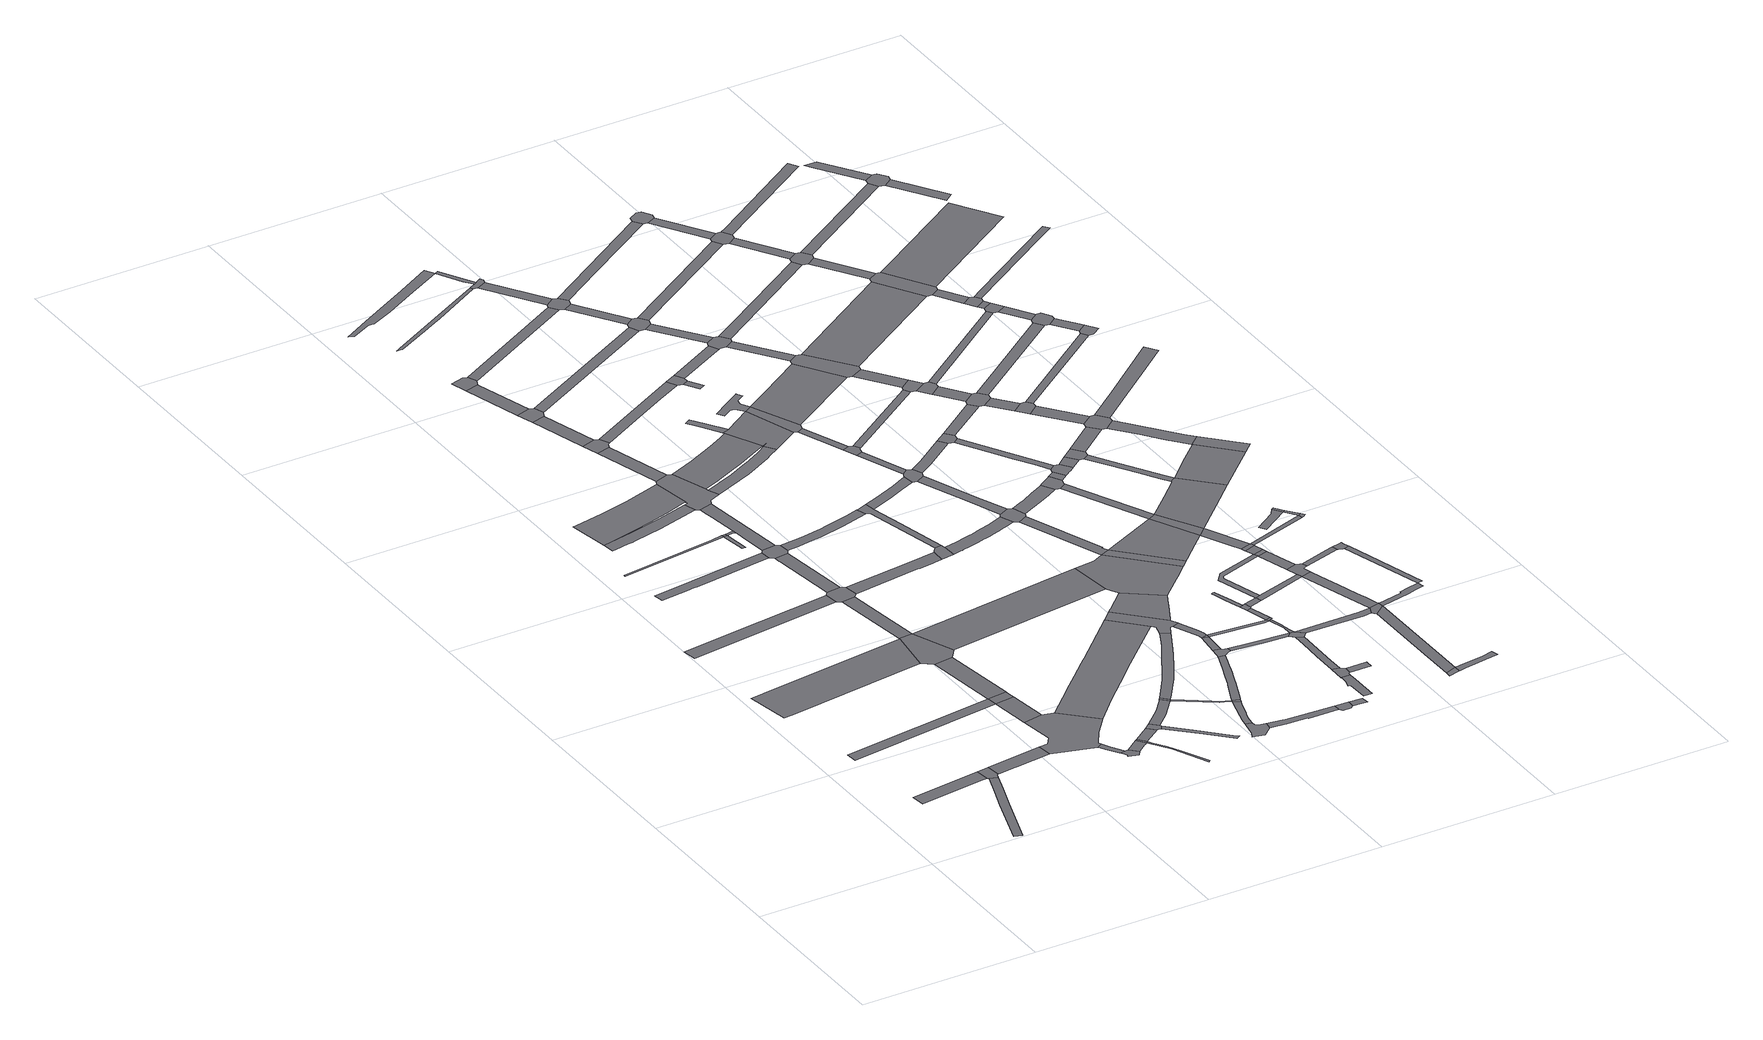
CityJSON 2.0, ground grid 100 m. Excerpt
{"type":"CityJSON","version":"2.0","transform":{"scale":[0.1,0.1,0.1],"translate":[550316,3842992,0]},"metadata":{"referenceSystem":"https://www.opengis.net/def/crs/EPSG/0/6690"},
"CityObjects":{
"road1":{"type":"Road","attributes":{"RoadStructureAttribute.sectionType":"1"},"geometry":[{"type":"MultiSurface","lod":"1","boundaries":[[[0,1,2,3,4,5,6]]]}]},
"road2":{"type":"Road","attributes":{"RoadStructureAttribute.sectionType":"1"},"geometry":[{"type":"MultiSurface","lod":"1","boundaries":[[[7,8,9,10,11,12,13,14]]]}]},
"road3":{"type":"Road","geometry":[{"type":"MultiSurface","lod":"1","boundaries":[[[15,0,6,7,14,16,17]]]}]},
"road4":{"type":"Road","attributes":{"RoadStructureAttribute.sectionType":"1"},"geometry":[{"type":"MultiSurface","lod":"1","boundaries":[[[18,19,20,21]]]}]},
"road5":{"type":"Road","attributes":{"RoadStructureAttribute.sectionType":"1"},"geometry":[{"type":"MultiSurface","lod":"1","boundaries":[[[22,23,24,25,26,27,28]]]}]},
"road6":{"type":"Road","attributes":{"RoadStructureAttribute.sectionType":"1"},"geometry":[{"type":"MultiSurface","lod":"1","boundaries":[[[29,15,17,30,31,32,33]]]}]},
"road7":{"type":"Road","attributes":{"RoadStructureAttribute.sectionType":"1"},"geometry":[{"type":"MultiSurface","lod":"1","boundaries":[[[34,35,36,37,38]]]}]},
"road8":{"type":"Road","attributes":{"RoadStructureAttribute.sectionType":"1"},"geometry":[{"type":"MultiSurface","lod":"1","boundaries":[[[39,40,41,42,43,44,45,46,47,48]]]}]},
"road9":{"type":"Road","attributes":{"RoadStructureAttribute.sectionType":"1"},"geometry":[{"type":"MultiSurface","lod":"1","boundaries":[[[49,50,51,52,53]]]}]},
"road10":{"type":"Road","attributes":{"RoadStructureAttribute.sectionType":"1"},"geometry":[{"type":"MultiSurface","lod":"1","boundaries":[[[54,55,21,56,57]]]}]},
"road11":{"type":"Road","geometry":[{"type":"MultiSurface","lod":"1","boundaries":[[[58,57,56,59,60,29,33,61,62,63,64,65,66,67,68]]]}]},
"road12":{"type":"Road","geometry":[{"type":"MultiSurface","lod":"1","boundaries":[[[69,70,18,21,55]]]}]},
"road13":{"type":"Road","attributes":{"RoadStructureAttribute.sectionType":"1"},"geometry":[{"type":"MultiSurface","lod":"1","boundaries":[[[71,72,73,62,61,74,75,76,77,78]]]}]},
"road14":{"type":"Road","attributes":{"RoadStructureAttribute.sectionType":"1"},"geometry":[{"type":"MultiSurface","lod":"1","boundaries":[[[79,80,81,18,70]]]}]},
"road15":{"type":"Road","geometry":[{"type":"MultiSurface","lod":"1","boundaries":[[[82,83,84,85,86,78,77,87,88,89,90,91,92]]]}]},
"road16":{"type":"Road","attributes":{"RoadStructureAttribute.sectionType":"1"},"geometry":[{"type":"MultiSurface","lod":"1","boundaries":[[[93,94,95,96,97,98,99,100,101,102,103]]]}]},
"road17":{"type":"Road","geometry":[{"type":"MultiSurface","lod":"1","boundaries":[[[104,105,106,107,108,109,96,110,111,112,113,114,115,116]]]}]},
"road18":{"type":"Road","attributes":{"RoadStructureAttribute.sectionType":"1"},"geometry":[{"type":"MultiSurface","lod":"1","boundaries":[[[117,92,91,118,119,120,121]]]}]},
"road19":{"type":"Road","geometry":[{"type":"MultiSurface","lod":"1","boundaries":[[[122,123,22,28,124,125,80,79,126,127,128]]]}]},
"road20":{"type":"Road","geometry":[{"type":"MultiSurface","lod":"1","boundaries":[[[129,117,121,130]]]}]},
"road21":{"type":"Road","attributes":{"RoadStructureAttribute.sectionType":"1"},"geometry":[{"type":"MultiSurface","lod":"1","boundaries":[[[131,132,133,134,135,123,122]]]}]},
"road22":{"type":"Road","geometry":[{"type":"MultiSurface","lod":"1","boundaries":[[[136,137,34,38,134,133,138,139,140]]]}]},
"road23":{"type":"Road","attributes":{"RoadStructureAttribute.sectionType":"1"},"geometry":[{"type":"MultiSurface","lod":"1","boundaries":[[[141,142,143,130,121,144,145,146,147]]]}]},
"road24":{"type":"Road","attributes":{"RoadStructureAttribute.sectionType":"1"},"geometry":[{"type":"MultiSurface","lod":"1","boundaries":[[[148,129,130,149]]]}]},
"road25":{"type":"Road","geometry":[{"type":"MultiSurface","lod":"1","boundaries":[[[150,151,152,53]]]}]},
"road26":{"type":"Road","geometry":[{"type":"MultiSurface","lod":"1","boundaries":[[[153,49,53,152]]]}]},
"road27":{"type":"Road","attributes":{"RoadStructureAttribute.sectionType":"1"},"geometry":[{"type":"MultiSurface","lod":"1","boundaries":[[[154,155,156,157,158,137,136]]]}]},
"road28":{"type":"Road","attributes":{"RoadStructureAttribute.sectionType":"1"},"geometry":[{"type":"MultiSurface","lod":"1","boundaries":[[[159,160,161,153,152]]]}]},
"road29":{"type":"Road","geometry":[{"type":"MultiSurface","lod":"1","boundaries":[[[162,163,164,165,39,48,156,155,166,167,168]]]}]},
"road30":{"type":"Road","geometry":[{"type":"MultiSurface","lod":"1","boundaries":[[[169,148,149,170,171,172,173]]]}]},
"road31":{"type":"Road","attributes":{"RoadStructureAttribute.sectionType":"1"},"geometry":[{"type":"MultiSurface","lod":"1","boundaries":[[[174,175,176,177,161,178,179,164,163]]]}]},
"road32":{"type":"Road","attributes":{"RoadStructureAttribute.sectionType":"1"},"geometry":[{"type":"MultiSurface","lod":"1","boundaries":[[[180,181,172,171,182,183,184,185]]]}]},
"road33":{"type":"Road","attributes":{"RoadStructureAttribute.sectionType":"1"},"geometry":[{"type":"MultiSurface","lod":"1","boundaries":[[[186,187,188,169,173,189,190,191]]]}]},
"road34":{"type":"Road","attributes":{"RoadStructureAttribute.sectionType":"1"},"geometry":[{"type":"MultiSurface","lod":"1","boundaries":[[[192,193,194,195]]]}]},
"road35":{"type":"Road","geometry":[{"type":"MultiSurface","lod":"1","boundaries":[[[195,194,104,116,196,93,103,175,174,197,198,199,200,201]]]}]},
"road36":{"type":"Road","attributes":{"RoadStructureAttribute.sectionType":"1"},"geometry":[{"type":"MultiSurface","lod":"1","boundaries":[[[202,203,204,205]]]}]},
"road37":{"type":"Road","attributes":{"RoadStructureAttribute.sectionType":"1"},"geometry":[{"type":"MultiSurface","lod":"1","boundaries":[[[206,207,208,209]]]}]},
"road38":{"type":"Road","geometry":[{"type":"MultiSurface","lod":"1","boundaries":[[[205,204,193,192,210,211,212]]]}]},
"road39":{"type":"Road","geometry":[{"type":"MultiSurface","lod":"1","boundaries":[[[209,208,203,202,213,214,215]]]}]},
"road40":{"type":"Road","geometry":[{"type":"MultiSurface","lod":"1","boundaries":[[[216,217,207,206,218,219,220]]]}]},
"road41":{"type":"Road","attributes":{"RoadStructureAttribute.sectionType":"1"},"geometry":[{"type":"MultiSurface","lod":"1","boundaries":[[[221,222,223,140,139,224,225,226,227,228]]]}]},
"road42":{"type":"Road","geometry":[{"type":"MultiSurface","lod":"1","boundaries":[[[229,186,191,230]]]}]},
"road43":{"type":"Road","attributes":{"function":"2","RoadStructureAttribute.sectionType":"1"},"geometry":[{"type":"MultiSurface","lod":"1","boundaries":[[[231,232,233,234,235,236,237,68,67,238,239,240,241,242,243,244]]]}]},
"road44":{"type":"Road","attributes":{"RoadStructureAttribute.sectionType":"1"},"geometry":[{"type":"MultiSurface","lod":"1","boundaries":[[[245,246,247,248,249,250,251,252,253,168,167,254,255,256,257,258]]]}]},
"road45":{"type":"Road","geometry":[{"type":"MultiSurface","lod":"1","boundaries":[[[259,260,261,262,263,264,265,266,267,268,269,270,271]]]}]},
"road46":{"type":"Road","attributes":{"RoadStructureAttribute.sectionType":"1"},"geometry":[{"type":"MultiSurface","lod":"1","boundaries":[[[272,122,128,273,274]]]}]},
"road47":{"type":"Road","attributes":{"RoadStructureAttribute.sectionType":"1"},"geometry":[{"type":"MultiSurface","lod":"1","boundaries":[[[275,276,230,191,277,278,279,280]]]}]},
"road48":{"type":"Road","attributes":{"RoadStructureAttribute.sectionType":"1"},"geometry":[{"type":"MultiSurface","lod":"1","boundaries":[[[279,281,282,283,284,259,271,285,286,287,288,289]]]}]},
"road49":{"type":"Road","attributes":{"function":"1"},"geometry":[{"type":"MultiSurface","lod":"1","boundaries":[[[290,291,292,293,294,201,200,295,296,297,298,299]]]}]},
"road50":{"type":"Road","geometry":[{"type":"MultiSurface","lod":"1","boundaries":[[[280,279,289,300]]]}]},
"road51":{"type":"Road","attributes":{"RoadStructureAttribute.sectionType":"1"},"geometry":[{"type":"MultiSurface","lod":"1","boundaries":[[[301,302,303,304,305,306,307,308,199,198,309,310,311,312]]]}]},
"road52":{"type":"Road","attributes":{"RoadStructureAttribute.sectionType":"1"},"geometry":[{"type":"MultiSurface","lod":"1","boundaries":[[[313,314,315,316,317,318,319,229,230,320,321,322,323,324,325,326,327,328,329,330]]]}]},
"road53":{"type":"Road","attributes":{"RoadStructureAttribute.sectionType":"1"},"geometry":[{"type":"MultiSurface","lod":"1","boundaries":[[[331,332,333,334,335,336,337,338,339,340,341,342,343]]]}]},
"road54":{"type":"Road","attributes":{"RoadStructureAttribute.sectionType":"1"},"geometry":[{"type":"MultiSurface","lod":"1","boundaries":[[[344,345,346,347,348,349,350,351,352,353,354,355]]]}]},
"road55":{"type":"Road","attributes":{"RoadStructureAttribute.sectionType":"1"},"geometry":[{"type":"MultiSurface","lod":"1","boundaries":[[[356,212,211,357,358,359]]]}]},
"road56":{"type":"Road","geometry":[{"type":"MultiSurface","lod":"1","boundaries":[[[360,361,362,221,228,363,364]]]}]},
"road57":{"type":"Road","attributes":{"RoadStructureAttribute.sectionType":"1"},"geometry":[{"type":"MultiSurface","lod":"1","boundaries":[[[365,366,367,368,266,265,369,370,371,372,373,374,375]]]}]},
"road58":{"type":"Road","attributes":{"RoadStructureAttribute.sectionType":"1"},"geometry":[{"type":"MultiSurface","lod":"1","boundaries":[[[376,377,245,258,378,361,360,379,380]]]}]},
"road59":{"type":"Road","attributes":{"RoadStructureAttribute.sectionType":"1"},"geometry":[{"type":"MultiSurface","lod":"1","boundaries":[[[381,382,383,384,385,386,387,388,389,390,391,280,300,392,393,394,395,396,397,398,399,400]]]}]},
"road60":{"type":"Road","attributes":{"RoadStructureAttribute.sectionType":"1"},"geometry":[{"type":"MultiSurface","lod":"1","boundaries":[[[401,402,220,219,403]]]}]},
"road61":{"type":"Road","geometry":[{"type":"MultiSurface","lod":"1","boundaries":[[[404,405,406,407,408,409,410,411]]]}]},
"road62":{"type":"Road","attributes":{"RoadStructureAttribute.sectionType":"1"},"geometry":[{"type":"MultiSurface","lod":"1","boundaries":[[[412,215,214,413]]]}]},
"road63":{"type":"Road","geometry":[{"type":"MultiSurface","lod":"1","boundaries":[[[414,231,244,415,416,313,330,417,418,419,420,421]]]}]},
"road64":{"type":"Road","geometry":[{"type":"MultiSurface","lod":"1","boundaries":[[[422,423,424,381,400,425,426,427,428,429,430]]]}]},
"road65":{"type":"Road","geometry":[{"type":"MultiSurface","lod":"1","boundaries":[[[375,374,431,432,433,434]]]}]},
"road66":{"type":"Road","attributes":{"RoadStructureAttribute.sectionType":"1"},"geometry":[{"type":"MultiSurface","lod":"1","boundaries":[[[435,436,437,438,422,430,439,440]]]}]},
"road67":{"type":"Road","geometry":[{"type":"MultiSurface","lod":"1","boundaries":[[[441,442,443,444,445,446,447,376,380,448,449,450]]]}]},
"road68":{"type":"Road","geometry":[{"type":"MultiSurface","lod":"1","boundaries":[[[451,411,410,290,299,452,301,312,453]]]}]},
"road69":{"type":"Road","attributes":{"RoadStructureAttribute.sectionType":"1"},"geometry":[{"type":"MultiSurface","lod":"1","boundaries":[[[454,455,456,457,458,459,460,461,462,364,363,463,464,465,466,467,468,469,470,471,472,473,474,475,476]]]}]},
"road70":{"type":"Road","attributes":{"RoadStructureAttribute.sectionType":"1"},"geometry":[{"type":"MultiSurface","lod":"1","boundaries":[[[477,478,479,480,481,482,420,419,483,435,484,485]]]}]},
"road71":{"type":"Road","geometry":[{"type":"MultiSurface","lod":"1","boundaries":[[[484,435,440]]]}]},
"road72":{"type":"Road","attributes":{"function":"2","RoadStructureAttribute.sectionType":"1"},"geometry":[{"type":"MultiSurface","lod":"1","boundaries":[[[486,487,488,414,421,489,490,491,492,493]]]}]},
"road73":{"type":"Road","attributes":{"RoadStructureAttribute.sectionType":"1"},"geometry":[{"type":"MultiSurface","lod":"1","boundaries":[[[434,433,494,495,496]]]}]},
"road74":{"type":"Road","geometry":[{"type":"MultiSurface","lod":"1","boundaries":[[[497,356,359,498,499,500]]]}]},
"road75":{"type":"Road","attributes":{"RoadStructureAttribute.sectionType":"1"},"geometry":[{"type":"MultiSurface","lod":"1","boundaries":[[[501,343,502,503,504,505]]]}]},
"road76":{"type":"Road","attributes":{"RoadStructureAttribute.sectionType":"1"},"geometry":[{"type":"MultiSurface","lod":"1","boundaries":[[[506,507,508,509,510,511,512,513,514,515,516,517,518,519,520,451,521]]]}]},
"road77":{"type":"Road","geometry":[{"type":"MultiSurface","lod":"1","boundaries":[[[522,505,504,344,355,523,524,525]]]}]},
"road78":{"type":"Road","geometry":[{"type":"MultiSurface","lod":"1","boundaries":[[[526,527,499,498]]]}]},
"road79":{"type":"Road","geometry":[{"type":"MultiSurface","lod":"1","boundaries":[[[521,451,453,528,529,530]]]}]},
"road80":{"type":"Road","attributes":{"RoadStructureAttribute.sectionType":"1"},"geometry":[{"type":"MultiSurface","lod":"1","boundaries":[[[529,528,531,532]]]}]},
"road81":{"type":"Road","attributes":{"RoadStructureAttribute.sectionType":"1"},"geometry":[{"type":"MultiSurface","lod":"1","boundaries":[[[533,428,427,534,535,536]]]}]},
"road82":{"type":"Road","attributes":{"RoadStructureAttribute.sectionType":"1"},"geometry":[{"type":"MultiSurface","lod":"1","boundaries":[[[537,538,539,540,541,542,543,544]]]}]},
"road83":{"type":"Road","attributes":{"RoadStructureAttribute.sectionType":"1"},"geometry":[{"type":"MultiSurface","lod":"1","boundaries":[[[524,523,545,546]]]}]},
"road84":{"type":"Road","geometry":[{"type":"MultiSurface","lod":"1","boundaries":[[[532,531,547,548,549,550,551]]]}]},
"road85":{"type":"Road","attributes":{"RoadStructureAttribute.sectionType":"1"},"geometry":[{"type":"MultiSurface","lod":"1","boundaries":[[[548,547,552,553,554]]]}]},
"road86":{"type":"Road","attributes":{"RoadStructureAttribute.sectionType":"1"},"geometry":[{"type":"MultiSurface","lod":"1","boundaries":[[[555,484,440,556,557,558]]]}]},
"road87":{"type":"Road","geometry":[{"type":"MultiSurface","lod":"1","boundaries":[[[554,553,559,560,441,450,561,562,563,564,565]]]}]},
"road88":{"type":"Road","attributes":{"RoadStructureAttribute.sectionType":"1"},"geometry":[{"type":"MultiSurface","lod":"1","boundaries":[[[566,562,561,567,568,569]]]}]},
"road89":{"type":"Road","geometry":[{"type":"MultiSurface","lod":"1","boundaries":[[[570,571,539,538,572,573,574,575]]]}]},
"road90":{"type":"Road","geometry":[{"type":"MultiSurface","lod":"1","boundaries":[[[576,577,272,274,578,486,493,579,580,581]]]}]},
"road91":{"type":"Road","geometry":[{"type":"MultiSurface","lod":"1","boundaries":[[[546,545,401,403,582,583,584,585]]]}]},
"road92":{"type":"Road","geometry":[{"type":"MultiSurface","lod":"1","boundaries":[[[586,569,568,454,476,587,588,589,590,591,592,593]]]}]},
"road93":{"type":"Road","attributes":{"RoadStructureAttribute.sectionType":"1"},"geometry":[{"type":"MultiSurface","lod":"1","boundaries":[[[594,595,589,588,596,597]]]}]},
"road94":{"type":"Road","attributes":{"RoadStructureAttribute.sectionType":"1"},"geometry":[{"type":"MultiSurface","lod":"1","boundaries":[[[598,599,600,570,575,601,602]]]}]},
"road95":{"type":"Road","attributes":{"RoadStructureAttribute.sectionType":"1"},"geometry":[{"type":"MultiSurface","lod":"1","boundaries":[[[603,497,500,604,605,606]]]}]},
"road96":{"type":"Road","attributes":{"RoadStructureAttribute.sectionType":"1"},"geometry":[{"type":"MultiSurface","lod":"1","boundaries":[[[583,582,607,608]]]}]},
"road97":{"type":"Road","geometry":[{"type":"MultiSurface","lod":"1","boundaries":[[[609,610,574,573]]]}]},
"road98":{"type":"Road","geometry":[{"type":"MultiSurface","lod":"1","boundaries":[[[536,535,611,612,598,602,613,614]]]}]},
"road99":{"type":"Road","attributes":{"RoadStructureAttribute.sectionType":"1"},"geometry":[{"type":"MultiSurface","lod":"1","boundaries":[[[615,616,617,618,557,619,536,614]]]}]},
"road100":{"type":"Road","geometry":[{"type":"MultiSurface","lod":"1","boundaries":[[[620,621,558,557,618]]]}]},
"road101":{"type":"Road","geometry":[{"type":"MultiSurface","lod":"1","boundaries":[[[622,623,624,625,626,627,628,629,630,631]]]}]},
"road102":{"type":"Road","attributes":{"RoadStructureAttribute.sectionType":"1"},"geometry":[{"type":"MultiSurface","lod":"1","boundaries":[[[632,633,634,635,558,621]]]}]},
"road103":{"type":"Road","geometry":[{"type":"MultiSurface","lod":"1","boundaries":[[[636,631,630,634,633,637,638,639]]]}]},
"road104":{"type":"Road","geometry":[{"type":"MultiSurface","lod":"1","boundaries":[[[608,607,412,413,640,641,642,643]]]}]},
"road105":{"type":"Road","geometry":[{"type":"MultiSurface","lod":"1","boundaries":[[[597,596,576,581,644]]]}]},
"road106":{"type":"Road","attributes":{"RoadStructureAttribute.sectionType":"1"},"geometry":[{"type":"MultiSurface","lod":"1","boundaries":[[[645,646,647,565,564,648,649]]]}]},
"road107":{"type":"Road","geometry":[{"type":"MultiSurface","lod":"1","boundaries":[[[650,651,521,530,652]]]}]},
"road108":{"type":"Road","geometry":[{"type":"MultiSurface","lod":"1","boundaries":[[[653,654,655,636,639,656]]]}]},
"road109":{"type":"Road","attributes":{"RoadStructureAttribute.sectionType":"1"},"geometry":[{"type":"MultiSurface","lod":"1","boundaries":[[[657,658,659,660,661,593,592,662,663,664,665,666,667,668]]]}]},
"road110":{"type":"Road","attributes":{"RoadStructureAttribute.sectionType":"1"},"geometry":[{"type":"MultiSurface","lod":"1","boundaries":[[[641,640,669,670]]]}]},
"road111":{"type":"Road","attributes":{"RoadStructureAttribute.sectionType":"1"},"geometry":[{"type":"MultiSurface","lod":"1","boundaries":[[[671,551,550,672]]]}]},
"road112":{"type":"Road","geometry":[{"type":"MultiSurface","lod":"1","boundaries":[[[670,669,673,674,603,606,675,676,677,678,679]]]}]},
"road113":{"type":"Road","geometry":[{"type":"MultiSurface","lod":"1","boundaries":[[[680,681,682,597,644,683,684,685,686]]]}]},
"road114":{"type":"Road","attributes":{"RoadStructureAttribute.sectionType":"1"},"geometry":[{"type":"MultiSurface","lod":"1","boundaries":[[[687,688,689,690,614,613,691,692]]]}]},
"road115":{"type":"Road","geometry":[{"type":"MultiSurface","lod":"1","boundaries":[[[693,645,649,694,695,696]]]}]},
"road116":{"type":"Road","attributes":{"RoadStructureAttribute.sectionType":"1"},"geometry":[{"type":"MultiSurface","lod":"1","boundaries":[[[677,676,697,698]]]}]},
"road117":{"type":"Road","attributes":{"RoadStructureAttribute.sectionType":"1"},"geometry":[{"type":"MultiSurface","lod":"1","boundaries":[[[699,700,701,655,702,703,704,705]]]}]},
"road118":{"type":"Road","geometry":[{"type":"MultiSurface","lod":"1","boundaries":[[[706,707,708,709]]]}]},
"road119":{"type":"Road","geometry":[{"type":"MultiSurface","lod":"1","boundaries":[[[710,711,712,713,657,668,714,715,716,717,718]]]}]},
"road120":{"type":"Road","attributes":{"RoadStructureAttribute.sectionType":"1"},"geometry":[{"type":"MultiSurface","lod":"1","boundaries":[[[719,702,655,654,653,656,720,721]]]}]},
"road121":{"type":"Road","attributes":{"RoadStructureAttribute.sectionType":"1"},"geometry":[{"type":"MultiSurface","lod":"1","boundaries":[[[695,694,722,723,724,725,726]]]}]},
"road122":{"type":"Road","attributes":{"RoadStructureAttribute.sectionType":"1"},"geometry":[{"type":"MultiSurface","lod":"1","boundaries":[[[716,715,680,727]]]}]},
"road123":{"type":"Road","attributes":{"RoadStructureAttribute.sectionType":"1"},"geometry":[{"type":"MultiSurface","lod":"1","boundaries":[[[728,729,710,718,730]]]}]},
"road124":{"type":"Road","attributes":{"RoadStructureAttribute.sectionType":"1"},"geometry":[{"type":"MultiSurface","lod":"1","boundaries":[[[731,585,584,732,733]]]}]},
"road125":{"type":"Road","geometry":[{"type":"MultiSurface","lod":"1","boundaries":[[[698,697,650,652,734,735,736,737]]]}]},
"road126":{"type":"Road","attributes":{"RoadStructureAttribute.sectionType":"1"},"geometry":[{"type":"MultiSurface","lod":"1","boundaries":[[[738,739,740,741,707,706]]]}]},
"road127":{"type":"Road","geometry":[{"type":"MultiSurface","lod":"1","boundaries":[[[727,680,686,742]]]}]},
"road128":{"type":"Road","geometry":[{"type":"MultiSurface","lod":"1","boundaries":[[[726,725,728,730,743,744,745,746,747]]]}]},
"road129":{"type":"Road","attributes":{"RoadStructureAttribute.sectionType":"1"},"geometry":[{"type":"MultiSurface","lod":"1","boundaries":[[[748,749,750,751,706,709,752,753,754,755,756,757]]]}]},
"road130":{"type":"Road","attributes":{"RoadStructureAttribute.sectionType":"1"},"geometry":[{"type":"MultiSurface","lod":"1","boundaries":[[[758,693,696,759]]]}]},
"road131":{"type":"Road","attributes":{"RoadStructureAttribute.sectionType":"1"},"geometry":[{"type":"MultiSurface","lod":"1","boundaries":[[[735,734,760,761]]]}]},
"road132":{"type":"Road","attributes":{"RoadStructureAttribute.sectionType":"1"},"geometry":[{"type":"MultiSurface","lod":"1","boundaries":[[[762,763,742,686,764,765,766]]]}]},
"road133":{"type":"Road","geometry":[{"type":"MultiSurface","lod":"1","boundaries":[[[767,687,692,740,739]]]}]},
"road134":{"type":"Road","geometry":[{"type":"MultiSurface","lod":"1","boundaries":[[[768,766,765,769,770,771]]]}]},
"road135":{"type":"Road","attributes":{"RoadStructureAttribute.sectionType":"1"},"geometry":[{"type":"MultiSurface","lod":"1","boundaries":[[[770,769,772,699,773]]]}]},
"road136":{"type":"Road","geometry":[{"type":"MultiSurface","lod":"1","boundaries":[[[773,699,705,774]]]}]},
"road137":{"type":"Road","attributes":{"RoadStructureAttribute.sectionType":"1"},"geometry":[{"type":"MultiSurface","lod":"1","boundaries":[[[774,705,775,776,777]]]}]},
"road138":{"type":"Road","attributes":{"RoadStructureAttribute.sectionType":"1"},"geometry":[{"type":"MultiSurface","lod":"1","boundaries":[[[778,779,780,781,782,783,784,721,785,687,767]]]}]},
"road139":{"type":"Road","geometry":[{"type":"MultiSurface","lod":"1","boundaries":[[[786,787,777,776,788,789,719,721,784,790,791,792,793,794,795]]]}]},
"road140":{"type":"Road","attributes":{"RoadStructureAttribute.sectionType":"1"},"geometry":[{"type":"MultiSurface","lod":"1","boundaries":[[[796,643,642,797]]]}]},
"road141":{"type":"Road","attributes":{"RoadStructureAttribute.sectionType":"1"},"geometry":[{"type":"MultiSurface","lod":"1","boundaries":[[[798,747,746,799]]]}]},
"road142":{"type":"Road","geometry":[{"type":"MultiSurface","lod":"1","boundaries":[[[761,760,671,672,800,801]]]}]},
"road143":{"type":"Road","geometry":[{"type":"MultiSurface","lod":"1","boundaries":[[[801,800,802,803,804,805,806]]]}]},
"road144":{"type":"Road","geometry":[{"type":"MultiSurface","lod":"1","boundaries":[[[807,798,799,808,809,810]]]}]},
"road145":{"type":"Road","attributes":{"RoadStructureAttribute.sectionType":"1"},"geometry":[{"type":"MultiSurface","lod":"1","boundaries":[[[803,802,811,812,813]]]}]},
"road146":{"type":"Road","attributes":{"RoadStructureAttribute.sectionType":"1"},"geometry":[{"type":"MultiSurface","lod":"1","boundaries":[[[814,815,679,678,816]]]}]},
"road147":{"type":"Road","geometry":[{"type":"MultiSurface","lod":"1","boundaries":[[[817,818,819,820,821,727,742,822,823]]]}]},
"road148":{"type":"Road","geometry":[{"type":"MultiSurface","lod":"1","boundaries":[[[813,812,758,759,824,825,826,827]]]}]},
"road149":{"type":"Road","attributes":{"RoadStructureAttribute.sectionType":"1"},"geometry":[{"type":"MultiSurface","lod":"1","boundaries":[[[828,829,830,831,809,808,832,833,834,835,836,818,817]]]}]},
"road150":{"type":"Road","attributes":{"RoadStructureAttribute.sectionType":"1"},"geometry":[{"type":"MultiSurface","lod":"1","boundaries":[[[837,838,839,840,841,842,767,739,843,844,845]]]}]},
"road151":{"type":"Road","attributes":{"RoadStructureAttribute.sectionType":"1"},"geometry":[{"type":"MultiSurface","lod":"1","boundaries":[[[846,847,795,794,848]]]}]},
"road152":{"type":"Road","attributes":{"RoadStructureAttribute.sectionType":"1"},"geometry":[{"type":"MultiSurface","lod":"1","boundaries":[[[825,824,849,850]]]}]},
"road153":{"type":"Road","attributes":{"RoadStructureAttribute.sectionType":"1"},"geometry":[{"type":"MultiSurface","lod":"1","boundaries":[[[851,768,771,852]]]}]},
"road154":{"type":"Road","attributes":{"RoadStructureAttribute.sectionType":"1"},"geometry":[{"type":"MultiSurface","lod":"1","boundaries":[[[853,807,810,854]]]}]},
"road155":{"type":"Road","geometry":[{"type":"MultiSurface","lod":"1","boundaries":[[[850,849,855,856,857,858]]]}]},
"road156":{"type":"Road","geometry":[{"type":"MultiSurface","lod":"1","boundaries":[[[859,860,861,862,863]]]}]},
"road157":{"type":"Road","geometry":[{"type":"MultiSurface","lod":"1","boundaries":[[[864,737,736,865]]]}]},
"road158":{"type":"Road","geometry":[{"type":"MultiSurface","lod":"1","boundaries":[[[866,867,846,848,868,869,870,871,872]]]}]},
"road159":{"type":"Road","attributes":{"RoadStructureAttribute.sectionType":"1"},"geometry":[{"type":"MultiSurface","lod":"1","boundaries":[[[856,855,873,874]]]}]},
"road160":{"type":"Road","attributes":{"RoadStructureAttribute.sectionType":"1"},"geometry":[{"type":"MultiSurface","lod":"1","boundaries":[[[871,870,837,875]]]}]},
"road161":{"type":"Road","geometry":[{"type":"MultiSurface","lod":"1","boundaries":[[[876,877,878,731,733,879,880,881,882]]]}]},
"road162":{"type":"Road","geometry":[{"type":"MultiSurface","lod":"1","boundaries":[[[883,859,863,884,885]]]}]},
"road163":{"type":"Road","attributes":{"RoadStructureAttribute.sectionType":"1"},"geometry":[{"type":"MultiSurface","lod":"1","boundaries":[[[884,863,851,886]]]}]},
"road164":{"type":"Road","attributes":{"RoadStructureAttribute.sectionType":"1"},"geometry":[{"type":"MultiSurface","lod":"1","boundaries":[[[880,879,887,888]]]}]},
"road165":{"type":"Road","geometry":[{"type":"MultiSurface","lod":"1","boundaries":[[[874,873,853,854,889,890,891,892]]]}]},
"road166":{"type":"Road","geometry":[{"type":"MultiSurface","lod":"1","boundaries":[[[886,851,852,893,894]]]}]},
"road167":{"type":"Road","geometry":[{"type":"MultiSurface","lod":"1","boundaries":[[[888,887,796,797,895,896,897,898]]]}]},
"road168":{"type":"Road","attributes":{"function":"2","RoadStructureAttribute.sectionType":"1"},"geometry":[{"type":"MultiSurface","lod":"1","boundaries":[[[899,900,817,823,901]]]}]},
"road169":{"type":"Road","attributes":{"RoadStructureAttribute.sectionType":"1"},"geometry":[{"type":"MultiSurface","lod":"1","boundaries":[[[902,806,805,903]]]}]},
"road170":{"type":"Road","attributes":{"RoadStructureAttribute.sectionType":"1"},"geometry":[{"type":"MultiSurface","lod":"1","boundaries":[[[904,905,890,889,906,907,908,909,910,911]]]}]},
"road171":{"type":"Road","attributes":{"RoadStructureAttribute.sectionType":"1"},"geometry":[{"type":"MultiSurface","lod":"1","boundaries":[[[896,895,912,913]]]}]},
"road172":{"type":"Road","attributes":{"RoadStructureAttribute.sectionType":"1"},"geometry":[{"type":"MultiSurface","lod":"1","boundaries":[[[914,915,827,826,916]]]}]},
"road173":{"type":"Road","geometry":[{"type":"MultiSurface","lod":"1","boundaries":[[[913,912,814,816,917,918,919,920]]]}]},
"road174":{"type":"Road","attributes":{"RoadStructureAttribute.sectionType":"1"},"geometry":[{"type":"MultiSurface","lod":"1","boundaries":[[[918,917,921,922]]]}]},
"road175":{"type":"Road","attributes":{"RoadStructureAttribute.sectionType":"1"},"geometry":[{"type":"MultiSurface","lod":"1","boundaries":[[[923,858,857,924]]]}]},
"road176":{"type":"Road","geometry":[{"type":"MultiSurface","lod":"1","boundaries":[[[911,910,899,901,925]]]}]},
"road177":{"type":"Road","geometry":[{"type":"MultiSurface","lod":"1","boundaries":[[[922,921,864,865,926,927,928,929]]]}]},
"road178":{"type":"Road","attributes":{"RoadStructureAttribute.sectionType":"1"},"geometry":[{"type":"MultiSurface","lod":"1","boundaries":[[[930,931,892,891,932,933,934]]]}]},
"road179":{"type":"Road","attributes":{"RoadStructureAttribute.sectionType":"1"},"geometry":[{"type":"MultiSurface","lod":"1","boundaries":[[[927,926,935,936]]]}]},
"road180":{"type":"Road","geometry":[{"type":"MultiSurface","lod":"1","boundaries":[[[936,935,937,938,939,940]]]}]},
"road181":{"type":"Road","attributes":{"RoadStructureAttribute.sectionType":"1"},"geometry":[{"type":"MultiSurface","lod":"1","boundaries":[[[938,937,941,942]]]}]},
"road182":{"type":"Road","attributes":{"RoadStructureAttribute.sectionType":"1"},"geometry":[{"type":"MultiSurface","lod":"1","boundaries":[[[943,944,898,897,945]]]}]},
"road183":{"type":"Road","geometry":[{"type":"MultiSurface","lod":"1","boundaries":[[[942,941,902,903,946,947]]]}]},
"road184":{"type":"Road","attributes":{"RoadStructureAttribute.sectionType":"1"},"geometry":[{"type":"MultiSurface","lod":"1","boundaries":[[[947,946,948,949]]]}]},
"road185":{"type":"Road","geometry":[{"type":"MultiSurface","lod":"1","boundaries":[[[949,948,950,914,916,951,952,953,954,955,956]]]}]},
"road186":{"type":"Road","attributes":{"RoadStructureAttribute.sectionType":"1"},"geometry":[{"type":"MultiSurface","lod":"1","boundaries":[[[957,958,920,919,959]]]}]},
"road187":{"type":"Road","attributes":{"RoadStructureAttribute.sectionType":"1"},"geometry":[{"type":"MultiSurface","lod":"1","boundaries":[[[952,951,960,961]]]}]},
"road188":{"type":"Road","geometry":[{"type":"MultiSurface","lod":"1","boundaries":[[[961,960,923,924,962,963]]]}]},
"road189":{"type":"Road","geometry":[{"type":"MultiSurface","lod":"1","boundaries":[[[964,965,929,928,966,967,968]]]}]},
"road190":{"type":"Road","attributes":{"RoadStructureAttribute.sectionType":"1"},"geometry":[{"type":"MultiSurface","lod":"1","boundaries":[[[969,970,940,939,971,972]]]}]},
"road191":{"type":"Road","attributes":{"RoadStructureAttribute.sectionType":"1"},"geometry":[{"type":"MultiSurface","lod":"1","boundaries":[[[973,974,975,976,977]]]}]},
"road192":{"type":"Road","geometry":[{"type":"MultiSurface","lod":"1","boundaries":[[[976,975,957,959,978,979,980,981]]]}]},
"road193":{"type":"Road","attributes":{"RoadStructureAttribute.sectionType":"1"},"geometry":[{"type":"MultiSurface","lod":"1","boundaries":[[[979,978,982,983]]]}]}
},
"vertices":[
[654,655,0],[251,603,0],[261,525,0],[635,572,0],[654,574,0],[655,574,0],[664,575,0],
[672,569,0],[629,445,0],[584,320,0],[486,24,0],[531,9,0],[630,305,0],[677,446,0],[714,554,0],
[720,663,0],[722,579,0],[730,584,0],
[1063,1234,0],[186,1124,0],[191,1063,0],[1071,1175,0],
[986,1963,0],[135,1851,0],[56,1841,0],[100,1595,0],[109,1596,0],[167,1603,0],[952,1705,0],
[1041,704,0],[735,585,0],[837,597,0],[846,598,0],[1051,623,0],
[890,2513,0],[482,2460,0],[4,2399,0],[15,2320,0],[901,2433,0],
[826,3029,0],[391,2974,0],[362,2970,0],[159,2945,0],[166,2886,0],[334,2908,0],[348,2910,0],[362,2910,0],[383,2912,0],[831,2970,0],
[744,3276,0],[681,3267,0],[130,3192,0],[129,3180,0],[746,3260,0],
[1210,977,0],[1182,1189,0],[1100,950,0],[1210,970,0],
[1274,950,0],[1125,756,0],[1093,711,0],[1288,554,0],[1320,571,0],[1310,588,0],[1367,674,0],[1419,738,0],[1430,752,0],[1451,778,0],[1276,949,0],
[1177,1227,0],[1174,1249,0],
[1383,464,0],[1350,517,0],[1340,534,0],[1291,550,0],[1312,517,0],[1354,452,0],[1357,447,0],[1388,456,0],
[1118,1675,0],[1008,1662,0],[1062,1244,0],
[1405,453,0],[1400,453,0],[1399,453,0],[1395,453,0],[1392,454,0],[1372,425,0],[1377,417,0],[1373,401,0],[1427,387,0],[1447,415,0],[1406,454,0],
[739,3627,0],[560,3574,0],[379,3530,0],[194,3495,0],[201,3425,0],[224,3428,0],[303,3443,0],[331,3448,0],[348,3452,0],[514,3489,0],[759,3560,0],
[723,3871,0],[510,3805,0],[476,3797,0],[348,3766,0],[211,3736,0],[155,3727,0],[296,3517,0],[403,3543,0],[503,3571,0],[625,3607,0],[736,3643,0],[754,3649,0],[757,3650,0],
[1484,513,0],[1501,454,0],[1507,458,0],[1512,462,0],[1518,467,0],
[1065,1973,0],[986,1967,0],[981,1684,0],[1008,1664,0],[1120,1677,0],[1141,1705,0],[1162,1733,0],
[1494,520,0],[1528,475,0],
[1062,1997,0],[1036,2194,0],[1005,2428,0],[925,2417,0],[926,2416,0],
[991,2545,0],[910,2534,0],[1005,2429,0],[1026,2449,0],[1013,2529,0],
[1625,311,0],[1587,385,0],[1541,454,0],[1527,454,0],[1597,350,0],[1690,149,0],[1700,159,0],
[1587,590,0],[1628,550,0],
[765,3117,0],[787,3118,0],[768,3263,0],
[766,3279,0],
[941,2916,0],[935,2962,0],[856,2950,0],[860,2915,0],[862,2915,0],
[809,3269,0],[815,3264,0],[814,3285,0],
[943,3046,0],[922,3061,0],[843,3051,0],[828,3029,0],[941,2971,0],[951,2986,0],[944,3046,0],
[1622,622,0],[1642,549,0],[1651,548,0],[1666,573,0],[1661,578,0],
[856,3569,0],[780,3546,0],[788,3491,0],[792,3452,0],[819,3251,0],[824,3213,0],
[1923,311,0],[1780,457,0],[1743,456,0],[1790,409,0],[1926,273,0],[1948,287,0],
[1790,799,0],[1778,782,0],[1718,707,0],[1738,652,0],[1821,748,0],[1829,759,0],
[703,4298,0],[625,4276,0],[735,3897,0],[812,3924,0],
[760,3633,0],[872,3598,0],[937,3625,0],[910,3689,0],[907,3708,0],[839,3915,0],
[580,4722,0],[502,4700,0],[596,4377,0],[675,4400,0],
[455,5155,0],[377,5133,0],[473,4800,0],[552,4823,0],
[714,4328,0],[728,4336,0],[699,4390,0],
[595,4757,0],[600,4760,0],[577,4814,0],
[426,5251,0],[349,5229,0],[468,5185,0],[473,5188,0],[450,5243,0],
[1564,2599,0],[1563,2599,0],[1408,2579,0],[1418,2500,0],[1424,2500,0],[1503,2511,0],[1516,2513,0],[1562,2519,0],
[1797,809,0],[1836,769,0],
[1953,1601,0],[1674,1332,0],[1661,1320,0],[1636,1295,0],[1541,1205,0],[1443,1111,0],[1386,1057,0],[1552,883,0],[1643,975,0],[1703,1033,0],[1801,1128,0],[1846,1172,0],[1983,1304,0],[2117,1431,0],
[1444,3147,0],[1371,3124,0],[1351,3119,0],[1311,3109,0],[1242,3093,0],[1191,3080,0],[1183,3079,0],[1119,3068,0],[1073,3060,0],[1017,2993,0],[1104,3005,0],[1154,3013,0],[1304,3046,0],[1465,3092,0],
[2031,373,0],[2029,361,0],[2015,286,0],[2014,282,0],[1999,249,0],[2064,234,0],[2117,277,0],[2124,325,0],[2084,331,0],[2082,333,0],[2071,341,0],[2069,354,0],[2068,366,0],
[2081,2105,0],[1620,1792,0],[2113,1856,0],
[2037,627,0],[2001,652,0],[2032,620,0],[2052,610,0],[2090,595,0],[2093,606,0],
[2086,581,0],[2084,575,0],[2051,459,0],[2040,421,0],[2073,403,0],[2083,443,0],[2088,460,0],[2116,549,0],[2124,568,0],
[1265,4124,0],[1260,4121,0],[1227,4099,0],[1138,4052,0],[988,3978,0],[983,3738,0],[1093,3787,0],[1187,3830,0],[1307,3891,0],[1364,3920,0],
[2133,590,0],
[1367,3914,0],[1326,3888,0],[1308,3876,0],[1206,3821,0],[1204,3820,0],[1138,3788,0],[1091,3765,0],[1069,3754,0],[1167,3722,0],[1324,3805,0],[1349,3821,0],[1405,3856,0],
[2121,1349,0],[2081,1267,0],[2063,1235,0],[2022,1163,0],[1922,991,0],[1905,963,0],[1897,951,0],[1838,773,0],[1844,780,0],[1953,933,0],[1973,967,0],[1997,1007,0],[2032,1063,0],[2054,1105,0],[2071,1137,0],[2095,1182,0],[2155,1295,0],[2170,1323,0],
[800,6247,0],[568,6118,0],[485,6073,0],[295,5969,0],[145,5887,0],[174,5871,0],[282,5928,0],[297,5928,0],[306,5928,0],[319,5929,0],[446,5987,0],[614,6078,0],[832,6196,0],
[907,5985,0],[306,5659,0],[296,5653,0],[283,5646,0],[280,5644,0],[311,5641,0],[315,5643,0],[501,5739,0],[557,5769,0],[629,5807,0],[794,5900,0],[916,5969,0],
[1273,4700,0],[957,4460,0],[1164,4573,0],[1302,4645,0],
[1628,2638,0],[1589,2630,0],[1573,2610,0],[1638,2532,0],[1634,2612,0],
[2319,304,0],[2290,306,0],[2227,309,0],[2211,311,0],[2207,271,0],[2209,271,0],[2289,266,0],[2329,263,0],[2330,261,0],[2502,256,0],[2504,297,0],
[1510,3170,0],[1454,3150,0],[1485,3083,0],[1564,2924,0],[1520,3110,0],
[2253,1003,0],[2210,890,0],[2188,831,0],[2178,805,0],[2174,794,0],[2168,778,0],[2163,767,0],[2159,757,0],[2156,750,0],[2099,619,0],[2098,617,0],[2138,601,0],[2196,742,0],[2204,763,0],[2215,790,0],[2234,840,0],[2247,874,0],[2258,905,0],[2271,942,0],[2290,999,0],
[1141,5622,0],[457,5247,0],[1175,5573,0],
[1227,4259,0],[1182,4325,0],[1166,4315,0],[1150,4305,0],[1187,4248,0],[1193,4238,0],[1260,4133,0],[1302,4147,0],
[1385,5249,0],[1413,5198,0],
[2011,1657,0],[2121,1426,0],[2135,1408,0],[2194,1369,0],[2201,1370,0],[2209,1371,0],[2250,1387,0],[2230,1431,0],
[2260,1069,0],[2256,1030,0],[2256,1023,0],[2317,1015,0],[2321,1017,0],[2333,1020,0],[2336,1051,0],[2305,1055,0],[2302,1065,0],
[2518,238,0],[2563,237,0],[2580,253,0],[2582,294,0],
[2276,1202,0],[2267,1120,0],[2264,1101,0],[2262,1084,0],[2309,1162,0],[2310,1194,0],
[1814,3304,0],[1722,3257,0],[1686,3241,0],[1677,3237,0],[1648,3225,0],[1604,3207,0],[1553,3187,0],[1645,3157,0],[1741,3202,0],[1820,3239,0],
[1463,4251,0],[1416,3945,0],[1566,3957,0],
[2021,2723,0],[1975,2706,0],[1930,2690,0],[1879,2673,0],[1813,2654,0],[1804,2651,0],[1764,2641,0],[1713,2628,0],[1640,2613,0],[1690,2542,0],[1695,2543,0],[1697,2544,0],[1747,2555,0],[1793,2567,0],[1850,2582,0],[1853,2583,0],[1881,2591,0],[1908,2599,0],[1909,2600,0],[1948,2613,0],[1963,2618,0],[2014,2635,0],[2051,2649,0],
[2308,1245,0],[2307,1246,0],[2304,1257,0],[2303,1260,0],[2290,1297,0],[2253,1380,0],[2273,1229,0],[2311,1214,0],[2311,1215,0],
[2149,1789,0],[2033,1678,0],[2024,1670,0],[2232,1433,0],[2237,1443,0],[2296,1555,0],[2321,1605,0],[2341,1646,0],
[2610,252,0],[2665,249,0],[2657,290,0],
[1340,4736,0],[1332,4635,0],[1366,4656,0],[1368,4684,0],
[851,6206,0],[908,6054,0],[941,6007,0],[942,6004,0],[959,6014,0],
[1498,4295,0],[1478,4329,0],[1482,4360,0],[1492,4366,0],[1528,4390,0],[1519,4406,0],[1509,4423,0],[1509,4422,0],[1471,4398,0],[1423,4367,0],[1329,4307,0],[1341,4288,0],[1353,4270,0],[1403,4302,0],[1429,4299,0],[1507,4280,0],
[992,6033,0],[940,5967,0],[995,5992,0],[1001,6017,0],
[1383,4555,0],[1417,4576,0],
[1583,3950,0],[1620,3969,0],[1630,4002,0],
[1687,3684,0],[1726,3699,0],
[2467,1036,0],[2548,1002,0],[2653,998,0],[2676,1021,0],
[2725,466,0],[2724,517,0],[2674,516,0],[2673,476,0],[2660,429,0],[2675,429,0],[2675,306,0],[2725,306,0],
[1150,5648,0],[1200,5682,0],
[1718,3605,0],[1755,3619,0],[1762,3651,0],[1772,3658,0],[1749,3691,0],
[1735,3561,0],[1824,3331,0],[1856,3356,0],
[2619,1190,0],[2618,1170,0],[2648,1171,0],[2642,1191,0],
[1821,3323,0],[1819,3319,0],[1845,3231,0],[1897,3262,0],[1900,3270,0],[1907,3290,0],[1885,3346,0],
[2030,2926,0],[1966,2926,0],[2034,2748,0],[2090,2774,0],
[2673,609,0],[2670,516,0],[2724,531,0],[2735,539,0],[2737,584,0],[2713,603,0],
[2263,2149,0],[2204,2121,0],[2126,1833,0],[2433,1733,0],[2504,1800,0],[2553,1847,0],
[1204,5566,0],[1256,5594,0],[1262,5628,0],[1228,5674,0],
[2102,2770,0],[2065,2643,0],[2078,2637,0],[2132,2665,0],[2138,2676,0],[2143,2687,0],[2144,2689,0],[2116,2765,0],
[2300,2209,0],[2305,2211,0],[2263,2151,0],[2315,2174,0],
[2677,968,0],[2677,890,0],[2675,758,0],[2713,688,0],[2717,950,0],
[1632,4894,0],[1377,4689,0],[1618,4817,0],[1661,4840,0],
[1393,5278,0],[1440,5314,0],
[2858,537,0],[2859,582,0],
[2659,990,0],[2667,980,0],[2743,979,0],[2701,1017,0],
[2694,1046,0],[2684,1085,0],[2678,1114,0],[2661,1183,0],[2675,1076,0],
[2673,1187,0],[2670,1199,0],
[2590,1446,0],[2574,1495,0],[2557,1553,0],[2548,1550,0],[2539,1547,0],[2548,1518,0],[2565,1458,0],[2585,1386,0],[2592,1365,0],[2614,1371,0],
[2636,1317,0],[2633,1325,0],[2606,1318,0],[2638,1205,0],
[2628,1376,0],[2637,1335,0],[2639,1339,0],[2639,1340,0],
[1447,5194,0],[1497,5225,0],[1504,5258,0],[1471,5307,0],
[2592,1884,0],
[2132,3519,0],[1964,3396,0],[1920,3368,0],[1989,3341,0],[2167,3472,0],
[1901,4533,0],[1640,4365,0],[2065,4278,0],
[2710,1388,0],[2710,1390,0],[2706,1401,0],[2718,1366,0],
[2351,2888,0],[2312,2865,0],[2276,2845,0],[2204,2806,0],[2185,2798,0],[2208,2720,0],[2215,2723,0],[2240,2735,0],[2257,2743,0],[2293,2761,0],[2340,2786,0],[2393,2817,0],
[1642,4923,0],[1695,4952,0],
[2242,4031,0],[2265,3997,0],
[1638,4911,0],[1638,4910,0],[1671,4845,0],[1703,4839,0],[1754,4872,0],[1762,4899,0],[1724,4948,0],
[2645,2330,0],[2644,2329,0],[2325,2179,0],[2607,1899,0],[2711,1998,0],[2776,2060,0],[2781,2064,0],
[3140,1028,0],[3134,1027,0],[3068,1017,0],[2823,1016,0],[3078,975,0],[3121,981,0],
[2198,3568,0],[2197,3465,0],[2229,3488,0],[2233,3520,0],
[1904,4561,0],[1956,4593,0],
[2914,1769,0],[2676,1693,0],[2634,1643,0],[2736,1411,0],[2666,1643,0],[2674,1663,0],[2924,1743,0],
[3208,315,0],[3144,287,0],[3143,258,0],[3208,273,0],
[2431,2940,0],[2418,2930,0],[2398,2918,0],[2364,2896,0],[2409,2812,0],[2419,2809,0],[2461,2837,0],[2458,2843,0],[2469,2873,0],
[3000,1492,0],[2748,1375,0],[3010,1460,0],
[2294,3298,0],[2371,3170,0],[2426,3076,0],[2474,2994,0],[2507,3019,0],
[2689,2353,0],
[2467,2967,0],[2467,2966,0],[2510,2904,0],
[1929,6129,0],[1523,5796,0],[1962,6077,0],
[2093,4274,0],[2163,4309,0],[2169,4341,0],[1986,4587,0],
[3208,471,0],[3207,1011,0],[3144,958,0],[3144,470,0],
[2832,2114,0],
[2514,2907,0],[2549,2932,0],[2552,2932,0],[2580,2953,0],[2533,3014,0],
[3444,354,0],[3378,336,0],[3244,320,0],[3216,316,0],[3216,275,0],[3249,280,0],[3439,311,0],[3449,313,0],[3452,314,0],[3455,314,0],
[2442,3747,0],[2482,3702,0],
[2249,4056,0],[2314,4103,0],
[2946,1872,0],[2837,2104,0],[2863,1895,0],[2887,1845,0],[2949,1866,0],
[3201,1042,0],
[2952,1867,0],[2896,1820,0],[2960,1843,0],[2962,1846,0],
[2912,1775,0],[2976,1788,0],
[2984,1761,0],
[2925,1740,0],[2979,1561,0],[3039,1579,0],
[3200,1046,0],[3199,1051,0],[3177,1123,0],[3159,1181,0],[3122,1305,0],[3088,1415,0],[3070,1478,0],[3011,1458,0],
[3065,1570,0],[3049,1576,0],[2998,1497,0],[2999,1495,0],[3055,1524,0],[3055,1527,0],[3063,1529,0],[3065,1530,0],[3082,1535,0],[3072,1567,0],
[2169,5757,0],[2200,5704,0],
[2593,3063,0],[2642,3002,0],
[2292,3993,0],[2362,4036,0],
[2343,3923,0],[2408,3971,0],[2411,4000,0],[2412,4000,0],[2389,4033,0],
[2657,3114,0],[2668,2999,0],[2704,3021,0],[2707,3051,0],
[2360,3900,0],[2449,3777,0],[2513,3826,0],
[2406,5385,0],[1854,5031,0],[2435,5334,0],
[2958,2609,0],[2926,2585,0],[2928,2581,0],[2820,2478,0],[2701,2364,0],[2997,2272,0],[3147,2414,0],
[2510,3699,0],[2575,3745,0],[2578,3773,0],[2540,3821,0],
[2936,2645,0],[2929,2656,0],[2774,2906,0],[2757,2934,0],[2709,2933,0],[2743,2876,0],[2830,2739,0],[2873,2670,0],[2895,2635,0],
[3468,1112,0],[3465,1111,0],[3408,1097,0],[3349,1083,0],[3350,1076,0],[3350,1071,0],[3381,1046,0],[3423,1061,0],[3477,1074,0],
[3286,1631,0],[3239,1619,0],[3294,1599,0],
[2611,3573,0],[2674,3624,0],
[3298,1979,0],[3305,1956,0],
[2837,3259,0],[2888,3197,0],
[2662,3509,0],[2725,3561,0],[2727,3587,0],[2703,3620,0],
[3214,2096,0],[3188,2061,0],[3069,1982,0],[3093,1945,0],[3249,2047,0],
[2645,5012,0],[2808,4753,0],
[3345,1645,0],[3334,1642,0],[3300,1597,0],[3323,1589,0],[3327,1587,0],[3359,1597,0],[3351,1622,0],
[2841,3289,0],[2905,3339,0],
[3498,1119,0],
[1987,6188,0],[1935,6159,0],[1929,6131,0],[1987,6074,0],[2041,6102,0],[2047,6133,0],[2014,6183,0],
[3228,2107,0],[3264,2059,0],[3249,2079,0],
[3314,1991,0],
[2173,5784,0],[2225,5817,0],
[2916,3196,0],[2979,3245,0],[2981,3273,0],[2932,3336,0],
[3316,1959,0],[3330,1970,0],
[2230,5697,0],[2280,5733,0],[2286,5762,0],[2254,5812,0],
[3201,2842,0],[3098,2744,0],[3389,2643,0],
[2985,4477,0],[3009,4446,0],
[3225,2938,0],[3223,2938,0],[3027,3057,0],[3097,2968,0],[3122,2937,0],[3123,2937,0],[3199,2844,0],[3258,2897,0],
[2410,5414,0],[2462,5447,0],
[3128,4261,0],[2721,3956,0],[3165,4212,0],
[2467,5327,0],[2518,5361,0],[2526,5390,0],[2492,5441,0],
[2651,5043,0],[2704,5074,0],
[3279,4053,0],[3303,4018,0],
[3450,2701,0],
[2837,4751,0],[2889,4783,0],[2895,4811,0],[2731,5069,0],
[3479,3779,0],[3120,3488,0],[3171,3426,0],[3337,3560,0],[3526,3713,0],
[2932,4602,0],[2983,4635,0],
[2972,4539,0],[3025,4573,0],[3029,4597,0],[3007,4630,0],
[2993,4506,0],[3046,4540,0],
[2878,6215,0],[2293,5836,0],[2910,6164,0],
[3036,4443,0],[3089,4474,0],
[3134,4290,0],[3182,4328,0],
[3129,4266,0],[3192,4208,0],[3240,4244,0],[3242,4257,0],[3242,4259,0],[3244,4274,0],[3210,4324,0],
[3122,5847,0],[2693,5570,0],[3153,5795,0],
[3286,4079,0],[3335,4115,0],
[3333,4016,0],[3381,4051,0],
[3367,5479,0],[2816,5124,0],[3045,4907,0],[3047,4909,0],[3532,5221,0],
[3650,5044,0],[3060,4664,0],[3564,4941,0],[3676,5013,0],
[2939,6158,0],[2962,6122,0],[3126,5876,0],[3178,5907,0],[3011,6158,0],
[3184,5787,0],[3234,5822,0],[3241,5851,0],[3206,5903,0],
[3372,5506,0],[3420,5542,0]
]}
